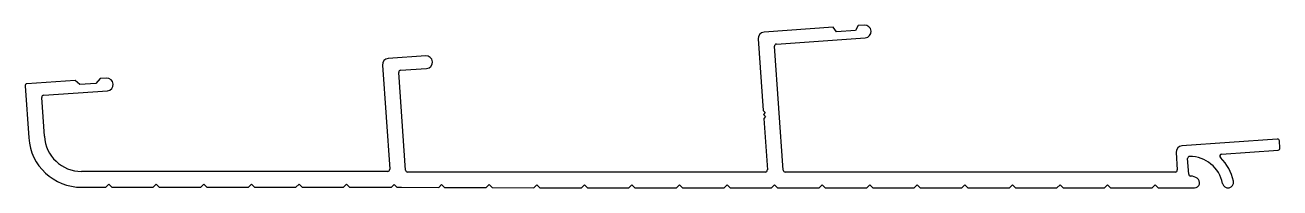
# Model space of a CAD drawing. Extents: x -73 to 85, y 0 to 21.
import ezdxf

# ---------------------------------------------------------------- set-up
doc = ezdxf.new("R2010")
doc.units = 0
doc.layers.add('1', color=4, linetype='CONTINUOUS')

msp = doc.modelspace()

# ---------------------------------------------------------------- linework, layer by layer
at = {"layer": '1', "color": 7}
for p, q in [((31.62, 20.62), (31.28, 20.01)), ((32.41, 20.67), (31.62, 20.62)), ((28.45, 20.4), (19.75, 19.79)), ((21.31, 18.29), (32.52, 19.08)), ((28.87, 19.84), (28.45, 20.4)), ((31.28, 20.01), (28.87, 19.84)), ((19.01, 18.93), (19.64, 9.89)), ((22.17, 2.38), (21.07, 18.03)), ((-22.93, 16.8), (-27.66, 16.47)), ((-28.4, 15.62), (-27.48, 2.5)), ((-25.47, 2.38), (-26.33, 14.71)), ((-26.1, 14.98), (-22.82, 15.21)), ((-73.47, 13.02), (-73.01, 6.45)), ((-67.17, 13.71), (-73.24, 13.28)), ((-66.55, 13.17), (-67.17, 13.71)), ((-64.53, 13.31), (-66.55, 13.17)), ((-63.99, 13.93), (-64.53, 13.31)), ((-63.21, 13.99), (-63.99, 13.93)), ((-71.02, 6.67), (-71.37, 11.56)), ((-71.13, 11.83), (-63.09, 12.39)), ((19.64, 9.89), (19.9, 9.66)), ((19.9, 9.66), (19.67, 9.39)), ((19.67, 9.39), (19.94, 9.16)), ((19.94, 9.16), (19.71, 8.9)), ((19.71, 8.9), (20.16, 2.42)), ((84.49, 6.3), (72.47, 5.46)), ((77.47, 4.4), (84.59, 4.9)), ((84.82, 5.17), (84.76, 6.07)), ((71.73, 4.6), (71.88, 2.42)), ((73.32, 1.87), (73.18, 3.84)), ((-27.73, 2.23), (-66.35, 2.23)), ((19.91, 2.15), (-25.22, 2.15)), ((71.63, 2.15), (22.42, 2.15)), ((-66.35, 0.23), (-63.3, 0.23)), ((-63.3, 0.23), (-62.92, 0.61)), ((-62.92, 0.61), (-62.54, 0.23)), ((-62.54, 0.23), (-57.3, 0.23)), ((-57.3, 0.23), (-56.92, 0.61)), ((-56.92, 0.61), (-56.54, 0.23)), ((-56.54, 0.23), (-51.3, 0.23)), ((-51.3, 0.23), (-50.92, 0.61)), ((-50.92, 0.61), (-50.54, 0.23)), ((-50.54, 0.23), (-45.3, 0.23)), ((-45.3, 0.23), (-44.92, 0.61)), ((-44.92, 0.61), (-44.54, 0.23)), ((-44.54, 0.23), (-39.3, 0.23)), ((-39.3, 0.23), (-38.92, 0.61)), ((-38.92, 0.61), (-38.54, 0.23)), ((-38.54, 0.23), (-33.3, 0.23)), ((-33.3, 0.23), (-32.92, 0.61)), ((-32.92, 0.61), (-32.54, 0.23)), ((-32.54, 0.23), (-27.25, 0.23)), ((-27.25, 0.23), (-26.93, 0.56)), ((-26.93, 0.56), (-26.6, 0.23)), ((-26.6, 0.23), (-26, 0.23)), ((-26, 0.23), (-21.27, 0.21)), ((-21.27, 0.21), (-20.93, 0.56)), ((-20.93, 0.56), (-20.58, 0.21)), ((-20.58, 0.21), (-15.3, 0.18)), ((-15.3, 0.18), (-14.93, 0.56)), ((-14.93, 0.56), (-14.55, 0.18)), ((-14.55, 0.18), (-9.3, 0.15)), ((-9.3, 0.15), (-8.92, 0.53)), ((-8.92, 0.53), (-8.54, 0.15)), ((-8.54, 0.15), (-3.3, 0.15)), ((-3.3, 0.15), (-2.92, 0.53)), ((-2.92, 0.53), (-2.54, 0.15)), ((-2.54, 0.15), (2.7, 0.15)), ((2.7, 0.15), (3.08, 0.53)), ((3.08, 0.53), (3.46, 0.15)), ((3.46, 0.15), (8.7, 0.15)), ((8.7, 0.15), (9.08, 0.53)), ((9.08, 0.53), (9.46, 0.15)), ((9.46, 0.15), (14.7, 0.15)), ((14.7, 0.15), (15.08, 0.53)), ((15.08, 0.53), (15.46, 0.15)), ((15.46, 0.15), (20.7, 0.15)), ((20.7, 0.15), (21.08, 0.53)), ((21.08, 0.53), (21.46, 0.15)), ((21.46, 0.15), (26.7, 0.15)), ((26.7, 0.15), (27.08, 0.53)), ((27.08, 0.53), (27.46, 0.15)), ((27.46, 0.15), (32.7, 0.15)), ((32.7, 0.15), (33.08, 0.53)), ((33.08, 0.53), (33.46, 0.15)), ((33.46, 0.15), (38.7, 0.15)), ((38.7, 0.15), (39.08, 0.53)), ((39.08, 0.53), (39.46, 0.15)), ((39.46, 0.15), (44.7, 0.15)), ((44.7, 0.15), (45.08, 0.53)), ((45.08, 0.53), (45.46, 0.15)), ((45.46, 0.15), (50.7, 0.15)), ((50.7, 0.15), (51.08, 0.53)), ((51.08, 0.53), (51.46, 0.15)), ((51.46, 0.15), (56.7, 0.15)), ((56.7, 0.15), (57.08, 0.53)), ((57.08, 0.53), (57.46, 0.15)), ((57.46, 0.15), (62.7, 0.15)), ((62.7, 0.15), (63.08, 0.53)), ((63.08, 0.53), (63.46, 0.15)), ((63.46, 0.15), (68.7, 0.15)), ((68.7, 0.15), (69.08, 0.53)), ((69.08, 0.53), (69.46, 0.15)), ((69.46, 0.15), (74.03, 0.15))]:
    msp.add_line(p, q, dxfattribs=at)
for centre, radius, start, end in [((32.46, 19.87), 0.8, 274, 94), ((19.8, 18.99), 0.8, 94, 184), ((21.32, 18.04), 0.25, 94, 184), ((-27.6, 15.67), 0.8, 94, 184), ((-22.88, 16), 0.8, 274, 94), ((-26.08, 14.73), 0.25, 94, 184), ((-73.22, 13.04), 0.25, 94, 184), ((-63.15, 13.19), 0.8, 274, 94), ((-71.12, 11.58), 0.25, 94, 184), ((-66.35, 6.91), 6.68, 184, 270), ((-66.35, 6.91), 4.68, 183.012, 270), ((72.53, 4.66), 0.8, 94, 184), ((84.51, 6.05), 0.25, 4, 94), ((84.57, 5.15), 0.25, 274, 4), ((73.43, 3.86), 0.25, 90.3713, 184), ((73.46, -0.09), 4.2, 11.0829, 90.3713), ((77.49, 4.15), 0.25, 94, 226.4707), ((73.46, -0.09), 5.6, 11.0829, 46.4707), ((-27.73, 2.48), 0.25, 270, 4), ((-25.22, 2.4), 0.25, 184, 270), ((19.91, 2.4), 0.25, 270, 4), ((22.42, 2.4), 0.25, 184, 270), ((71.63, 2.4), 0.25, 270, 4), ((73.57, 1.89), 0.25, 184, 266.7463), ((73.46, -0.09), 1.73, 57.4406, 86.7463), ((74.03, 0.81), 0.663, 270, 57.4406), ((78.27, 0.85), 0.7, 191.0829, 11.0829)]:
    msp.add_arc(centre, radius, start, end, dxfattribs=at)

doc.saveas('drawing.dxf')
